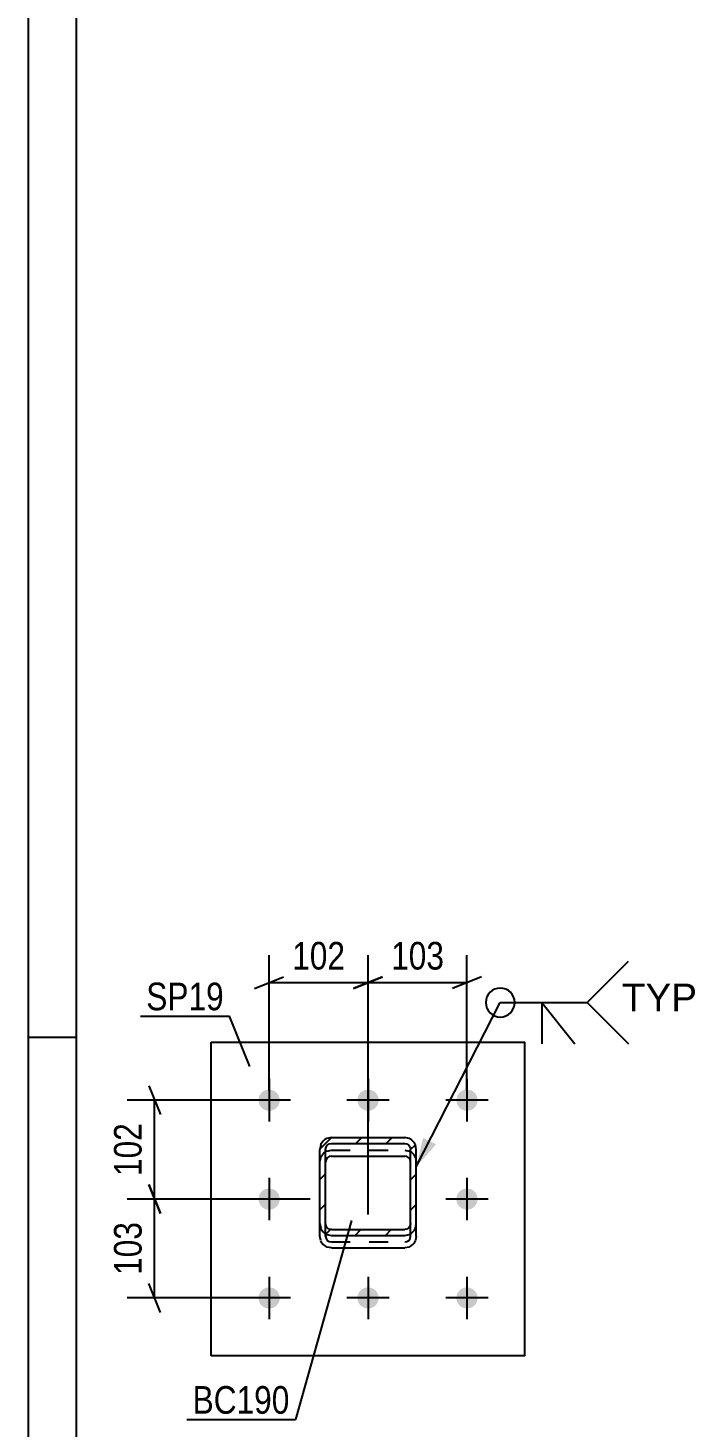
# Model space of a CAD drawing. Header units: millimetres. Extents: x 0 to 841, y 0 to 594.
# Drawn here: x 0 to 69.3, y 108.5 to 253.6 of the extents above; entities that cross this region are included whole.
import ezdxf

# ---------------------------------------------------------------- set-up
doc = ezdxf.new("R2010")
doc.units = ezdxf.units.MM
doc.linetypes.add('DXK_LINE_DOT2', pattern=[3.9198, 1.9599, -1.9599])
doc.linetypes.add('DXK_LINE_DOT3', pattern=[5.9187, 2.979, -0.9799, 0.9799, -0.9799])
doc.styles.add('Arial', font='ARIAL.TTF', dxfattribs={"height": 0.2})
doc.styles.add('Arial Narrow', font='ARIALN.TTF', dxfattribs={"height": 0.2})

# ---------------------------------------------------------------- blocks, each defined once
blk = doc.blocks.new('Unknown-122568611-1133')
at = {"color": 5, "linetype": 'Continuous'}
for p, q in [((0, 594), (0, 0)), ((5, 589), (5, 5)), ((5, 149), (0, 149))]:
    blk.add_line(p, q, dxfattribs=at)
blk = doc.blocks.new('Bolt-122568611-15773 - 15637')
at = {"linetype": 'Continuous'}
for points in [[(24.98, 141.41, -1), (24.98, 143.61, -1)], [(35.23, 141.41, -1), (35.23, 143.61, -1)], [(45.48, 141.41, -1), (45.48, 143.61, -1)], [(24.98, 131.16, -1), (24.98, 133.36, -1)], [(45.48, 131.16, -1), (45.48, 133.36, -1)], [(24.98, 120.91, -1), (24.98, 123.11, -1)], [(35.23, 120.91, -1), (35.23, 123.11, -1)], [(45.48, 120.91, -1), (45.48, 123.11, -1)]]:
    blk.add_hatch(color=1, dxfattribs=at).paths.add_polyline_path(points)
at = {"color": 1, "linetype": 'Continuous'}
for p, q in [((24.98, 144.71), (24.98, 140.31)), ((35.23, 144.71), (35.23, 140.31)), ((45.48, 144.71), (45.48, 140.31)), ((27.18, 142.51), (22.78, 142.51)), ((37.43, 142.51), (33.03, 142.51)), ((47.68, 142.51), (43.28, 142.51)), ((24.98, 134.46), (24.98, 130.06)), ((45.48, 134.46), (45.48, 130.06)), ((27.18, 132.26), (22.78, 132.26)), ((47.68, 132.26), (43.28, 132.26)), ((24.98, 124.21), (24.98, 119.81)), ((35.23, 124.21), (35.23, 119.81)), ((45.48, 124.21), (45.48, 119.81)), ((27.18, 122.01), (22.78, 122.01)), ((37.43, 122.01), (33.03, 122.01)), ((47.68, 122.01), (43.28, 122.01))]:
    blk.add_line(p, q, dxfattribs=at)
blk = doc.blocks.new('Part-122568611-15653 - 15637')
at = {"linetype": 'Continuous'}
h = blk.add_hatch(dxfattribs=at)
h.set_pattern_fill('', scale=0.7, style=0, pattern_type=0)
h.set_pattern_definition([(45, (31.4341, 138.6287), (-1.57154, 1.57154), [])])
h.paths.add_polyline_path([(39.03, 138.63), (31.43, 138.63), (30.97, 138.54), (30.59, 138.27), (30.33, 137.88), (30.23, 137.41), (30.23, 129.71), (30.33, 129.25), (30.59, 128.86), (30.97, 128.59), (31.43, 128.5), (39.03, 128.5), (39.49, 128.59), (39.88, 128.86), (40.14, 129.25), (40.23, 129.71), (40.23, 137.41), (40.14, 137.88), (39.88, 138.27), (39.49, 138.54)])
h.paths.add_polyline_path([(39.59, 137.65), (39.63, 137.41), (39.63, 129.71), (39.59, 129.48), (39.46, 129.29), (39.26, 129.15), (39.03, 129.11), (31.43, 129.11), (31.2, 129.15), (31.01, 129.29), (30.88, 129.48), (30.83, 129.71), (30.83, 137.41), (30.88, 137.65), (31.01, 137.84), (31.2, 137.97), (31.43, 138.02), (39.03, 138.02), (39.26, 137.97), (39.46, 137.84)])
at = {"color": 2, "linetype": 'Continuous'}
for p, q in [((30.33, 137.88), (30.23, 137.41)), ((31.43, 138.63), (30.97, 138.54)), ((31.01, 137.84), (31.2, 137.97)), ((31.2, 137.97), (31.43, 138.02)), ((31.43, 138.63), (39.03, 138.63)), ((31.43, 138.02), (39.03, 138.02)), ((39.49, 138.54), (39.03, 138.63)), ((39.03, 138.02), (39.26, 137.97)), ((39.26, 137.97), (39.46, 137.84)), ((40.23, 137.41), (40.14, 137.88)), ((30.23, 129.71), (30.23, 137.41)), ((30.83, 137.41), (30.88, 137.65)), ((30.83, 129.71), (30.83, 137.41)), ((30.88, 137.65), (31.01, 137.84)), ((31.01, 136.54), (30.88, 136.35)), ((31.2, 136.67), (31.01, 136.54)), ((31.43, 136.72), (31.2, 136.67)), ((31.43, 136.72), (39.03, 136.72)), ((39.26, 136.67), (39.03, 136.72)), ((39.46, 136.54), (39.26, 136.67)), ((39.46, 137.84), (39.59, 137.65)), ((39.59, 136.35), (39.46, 136.54)), ((39.59, 137.65), (39.63, 137.41)), ((39.63, 129.71), (39.63, 137.41)), ((40.23, 129.71), (40.23, 137.41)), ((30.88, 136.35), (30.83, 136.11)), ((39.63, 136.11), (39.59, 136.35)), ((30.23, 128.41), (30.23, 129.71)), ((30.23, 129.71), (30.33, 129.25)), ((30.88, 129.48), (30.83, 129.71)), ((31.01, 129.29), (30.88, 129.48)), ((31.2, 129.15), (31.01, 129.29)), ((31.43, 129.11), (31.2, 129.15)), ((39.26, 129.15), (39.03, 129.11)), ((39.46, 129.29), (39.26, 129.15)), ((39.59, 129.48), (39.46, 129.29)), ((39.63, 129.71), (39.59, 129.48)), ((40.14, 129.25), (40.23, 129.71)), ((40.23, 128.41), (40.23, 129.71)), ((30.33, 127.95), (30.23, 128.41)), ((30.97, 128.59), (31.43, 128.5)), ((31.43, 129.11), (39.03, 129.11)), ((31.43, 128.5), (39.03, 128.5)), ((39.03, 128.5), (39.49, 128.59)), ((40.23, 128.41), (40.14, 127.95)), ((31.43, 127.2), (30.97, 127.29)), ((31.43, 127.2), (39.03, 127.2)), ((39.49, 127.29), (39.03, 127.2))]:
    blk.add_line(p, q, dxfattribs=at)
at = {"color": 7, "linetype": 'DXK_LINE_DOT2'}
for p, q in [((30.23, 129.71), (30.23, 137.41)), ((30.23, 136.11), (30.33, 136.58)), ((30.83, 128.41), (30.83, 137.41)), ((30.97, 137.24), (31.43, 137.33)), ((31.43, 137.33), (39.03, 137.33)), ((39.03, 137.33), (39.49, 137.24)), ((39.63, 128.41), (39.63, 137.41)), ((40.14, 136.58), (40.23, 136.11)), ((40.23, 129.71), (40.23, 137.41)), ((30.83, 128.41), (30.88, 128.18)), ((30.88, 128.18), (31.01, 127.98)), ((31.01, 127.98), (31.2, 127.85)), ((31.2, 127.85), (31.43, 127.81)), ((31.43, 127.81), (39.03, 127.81)), ((39.03, 127.81), (39.26, 127.85)), ((39.26, 127.85), (39.46, 127.98)), ((39.46, 127.98), (39.59, 128.18)), ((39.59, 128.18), (39.63, 128.41))]:
    blk.add_line(p, q, dxfattribs=at)
at = {"color": 7, "linetype": 'DXK_LINE_DOT3'}
blk.add_line((35.23, 130.67), (35.23, 133.56), dxfattribs=at)
at = {"color": 2, "linetype": 'Continuous'}
for centre, start, end in [((31.44, 137.42), 112.87, 157.8666), ((39.02, 137.42), 22.1334, 67.13), ((31.44, 129.7), 202.1334, 247.13), ((39.02, 129.7), 292.87, 337.8666), ((31.44, 128.4), 202.1334, 247.13), ((39.02, 128.4), 292.87, 337.8666)]:
    blk.add_arc(centre, 1.21, start, end, dxfattribs=at)
at = {"color": 7, "linetype": 'DXK_LINE_DOT2'}
for centre, start, end in [((31.44, 136.12), 112.87, 157.8666), ((39.02, 136.12), 22.1334, 67.13)]:
    blk.add_arc(centre, 1.21, start, end, dxfattribs=at)
blk = doc.blocks.new('Part-122568611-15657 - 15637')
at = {"color": 2, "linetype": 'Continuous'}
for p, q in [((18.98, 116.01), (18.98, 148.51)), ((18.98, 148.51), (51.48, 148.51)), ((51.48, 116.01), (51.48, 148.51)), ((51.48, 116.01), (18.98, 116.01))]:
    blk.add_line(p, q, dxfattribs=at)
blk = doc.blocks.new('StraightDimension-122568611-16024 - 15637')
at = {"color": 7, "linetype": 'Continuous'}
for p, q in [((35.23, 133.12), (35.23, 157.55)), ((45.48, 143.51), (45.48, 157.55)), ((33.73, 154.1), (36.73, 155.3)), ((46.98, 155.3), (43.98, 154.1)), ((35.23, 154.7), (45.48, 154.7))]:
    blk.add_line(p, q, dxfattribs=at)
at = {"color": 0}
blk.add_wipeout([(43.7, 155.45), (43.7, 159.65), (37.02, 159.65), (37.02, 155.45)], dxfattribs=at)
at = {"color": 3, "style": 'Arial Narrow'}
blk.add_text('103', height=2.863, dxfattribs=at).set_placement((37.62, 156.05))
blk = doc.blocks.new('StraightDimension-122568611-16025 - 15637')
at = {"color": 7, "linetype": 'Continuous'}
for p, q in [((24.98, 143.51), (24.98, 157.55)), ((35.23, 133.12), (35.23, 157.55)), ((23.48, 154.1), (26.48, 155.3)), ((36.73, 155.3), (33.73, 154.1)), ((24.98, 154.7), (35.23, 154.7))]:
    blk.add_line(p, q, dxfattribs=at)
at = {"color": 0}
blk.add_wipeout([(33.45, 155.45), (33.45, 159.65), (26.77, 159.65), (26.77, 155.45)], dxfattribs=at)
at = {"color": 3, "style": 'Arial Narrow'}
blk.add_text('102', height=2.863, dxfattribs=at).set_placement((27.37, 156.05))
blk = doc.blocks.new('StraightDimension-122568611-16079 - 15637')
at = {"color": 7, "linetype": 'Continuous'}
for p, q in [((12.52, 144.01), (13.72, 141.01)), ((23.98, 142.51), (10.27, 142.51)), ((13.12, 132.26), (13.12, 142.51)), ((13.72, 130.76), (12.52, 133.76)), ((29.23, 132.26), (10.27, 132.26))]:
    blk.add_line(p, q, dxfattribs=at)
at = {"color": 0}
blk.add_wipeout([(12.37, 140.73), (8.17, 140.73), (8.17, 134.05), (12.37, 134.05)], dxfattribs=at)
at = {"color": 3, "style": 'Arial Narrow'}
blk.add_text('102', height=2.863, rotation=90.0002, dxfattribs=at).set_placement((11.77, 134.65))
blk = doc.blocks.new('StraightDimension-122568611-16080 - 15637')
at = {"color": 7, "linetype": 'Continuous'}
for p, q in [((12.52, 133.76), (13.72, 130.76)), ((29.23, 132.26), (10.27, 132.26)), ((13.12, 122.01), (13.12, 132.26)), ((13.72, 120.51), (12.52, 123.51)), ((23.98, 122.01), (10.27, 122.01))]:
    blk.add_line(p, q, dxfattribs=at)
at = {"color": 0}
blk.add_wipeout([(12.37, 130.48), (8.17, 130.48), (8.17, 123.8), (12.37, 123.8)], dxfattribs=at)
at = {"color": 3, "style": 'Arial Narrow'}
blk.add_text('103', height=2.863, rotation=90.0002, dxfattribs=at).set_placement((11.77, 124.4))
blk = doc.blocks.new('Mark-122568611-16133 - 15637')
at = {"color": 0}
blk.add_wipeout([(27.1, 110.01), (27.1, 113.01), (17.05, 113.01), (17.05, 110.01)], dxfattribs=at)
blk.add_wipeout([(27.1, 110.01), (27.1, 113.01), (17.05, 113.01), (17.05, 110.01)], dxfattribs=at)
at = {"color": 30, "linetype": 'Continuous'}
for p in [(33.52, 130.03), (16.45, 109.41)]:
    blk.add_line(p, (27.7, 109.41), dxfattribs=at)
at = {"color": 3, "style": 'Arial Narrow'}
blk.add_text('BC190', height=2.863, dxfattribs=at).set_placement((17.05, 110.01))
blk = doc.blocks.new('Mark-122568611-16136 - 15637')
at = {"color": 0}
blk.add_wipeout([(20.29, 151.83), (20.29, 154.83), (12.25, 154.83), (12.25, 151.83)], dxfattribs=at)
blk.add_wipeout([(20.29, 151.83), (20.29, 154.83), (12.25, 154.83), (12.25, 151.83)], dxfattribs=at)
at = {"color": 30, "linetype": 'Continuous'}
for p in [(11.65, 151.23), (22.97, 145.99)]:
    blk.add_line(p, (20.89, 151.23), dxfattribs=at)
at = {"color": 3, "style": 'Arial Narrow'}
blk.add_text('SP19', height=2.863, dxfattribs=at).set_placement((12.25, 151.83))
blk = doc.blocks.new('WeldMark-122568611-16150 - 15637')
at = {"linetype": 'Continuous'}
blk.add_hatch(color=30, dxfattribs=at).paths.add_polyline_path([(42.27, 137.93), (40.23, 135.59), (40.93, 138.61)])
at = {"color": 30, "linetype": 'Continuous'}
for p, q in [((40.23, 135.59), (48.93, 152.63)), ((48.93, 152.63), (57.93, 152.63))]:
    blk.add_line(p, q, dxfattribs=at)
at = {"color": 3, "linetype": 'Continuous'}
for q in [(56.65, 148.34), (53.22, 148.34)]:
    blk.add_line((53.22, 152.63), q, dxfattribs=at)
for start, end in [(90, 270), (270, 90)]:
    blk.add_arc((48.93, 152.63), 1.5, start, end, dxfattribs=at)
at = {"color": 0, "linetype": 'Continuous'}
blk.add_wipeout([(69.31, 151.73), (69.31, 154.73), (61.53, 154.73), (61.53, 151.73)], dxfattribs=at)
blk.add_wipeout([(69.31, 151.73), (69.31, 154.73), (61.53, 154.73), (61.53, 151.73)], dxfattribs=at)
at = {"color": 3, "linetype": 'Continuous'}
for q in [(62.22, 156.91), (62.22, 148.34)]:
    blk.add_line((57.93, 152.63), q, dxfattribs=at)
at = {"color": 3, "linetype": 'Continuous', "style": 'Arial'}
blk.add_text('TYP', height=2.865, dxfattribs=at).set_placement((61.53, 151.73))

msp = doc.modelspace()

# ---------------------------------------------------------------- block references
for name in ['Unknown-122568611-1133', 'Part-122568611-15657 - 15637', 'Bolt-122568611-15773 - 15637', 'Part-122568611-15653 - 15637']:
    msp.add_blockref(name, (0, 0))

# ---------------------------------------------------------------- next in the draw order: block references
msp.add_blockref('StraightDimension-122568611-16024 - 15637', (0, 0))

# ---------------------------------------------------------------- next in the draw order: block references
for name in ['StraightDimension-122568611-16025 - 15637', 'WeldMark-122568611-16150 - 15637']:
    msp.add_blockref(name, (0, 0))

# ---------------------------------------------------------------- next in the draw order: block references
for name in ['Mark-122568611-16136 - 15637', 'StraightDimension-122568611-16079 - 15637']:
    msp.add_blockref(name, (0, 0))

# ---------------------------------------------------------------- next in the draw order: block references
msp.add_blockref('StraightDimension-122568611-16080 - 15637', (0, 0))

# ---------------------------------------------------------------- next in the draw order: block references
msp.add_blockref('Mark-122568611-16133 - 15637', (0, 0))

doc.saveas('drawing.dxf')
